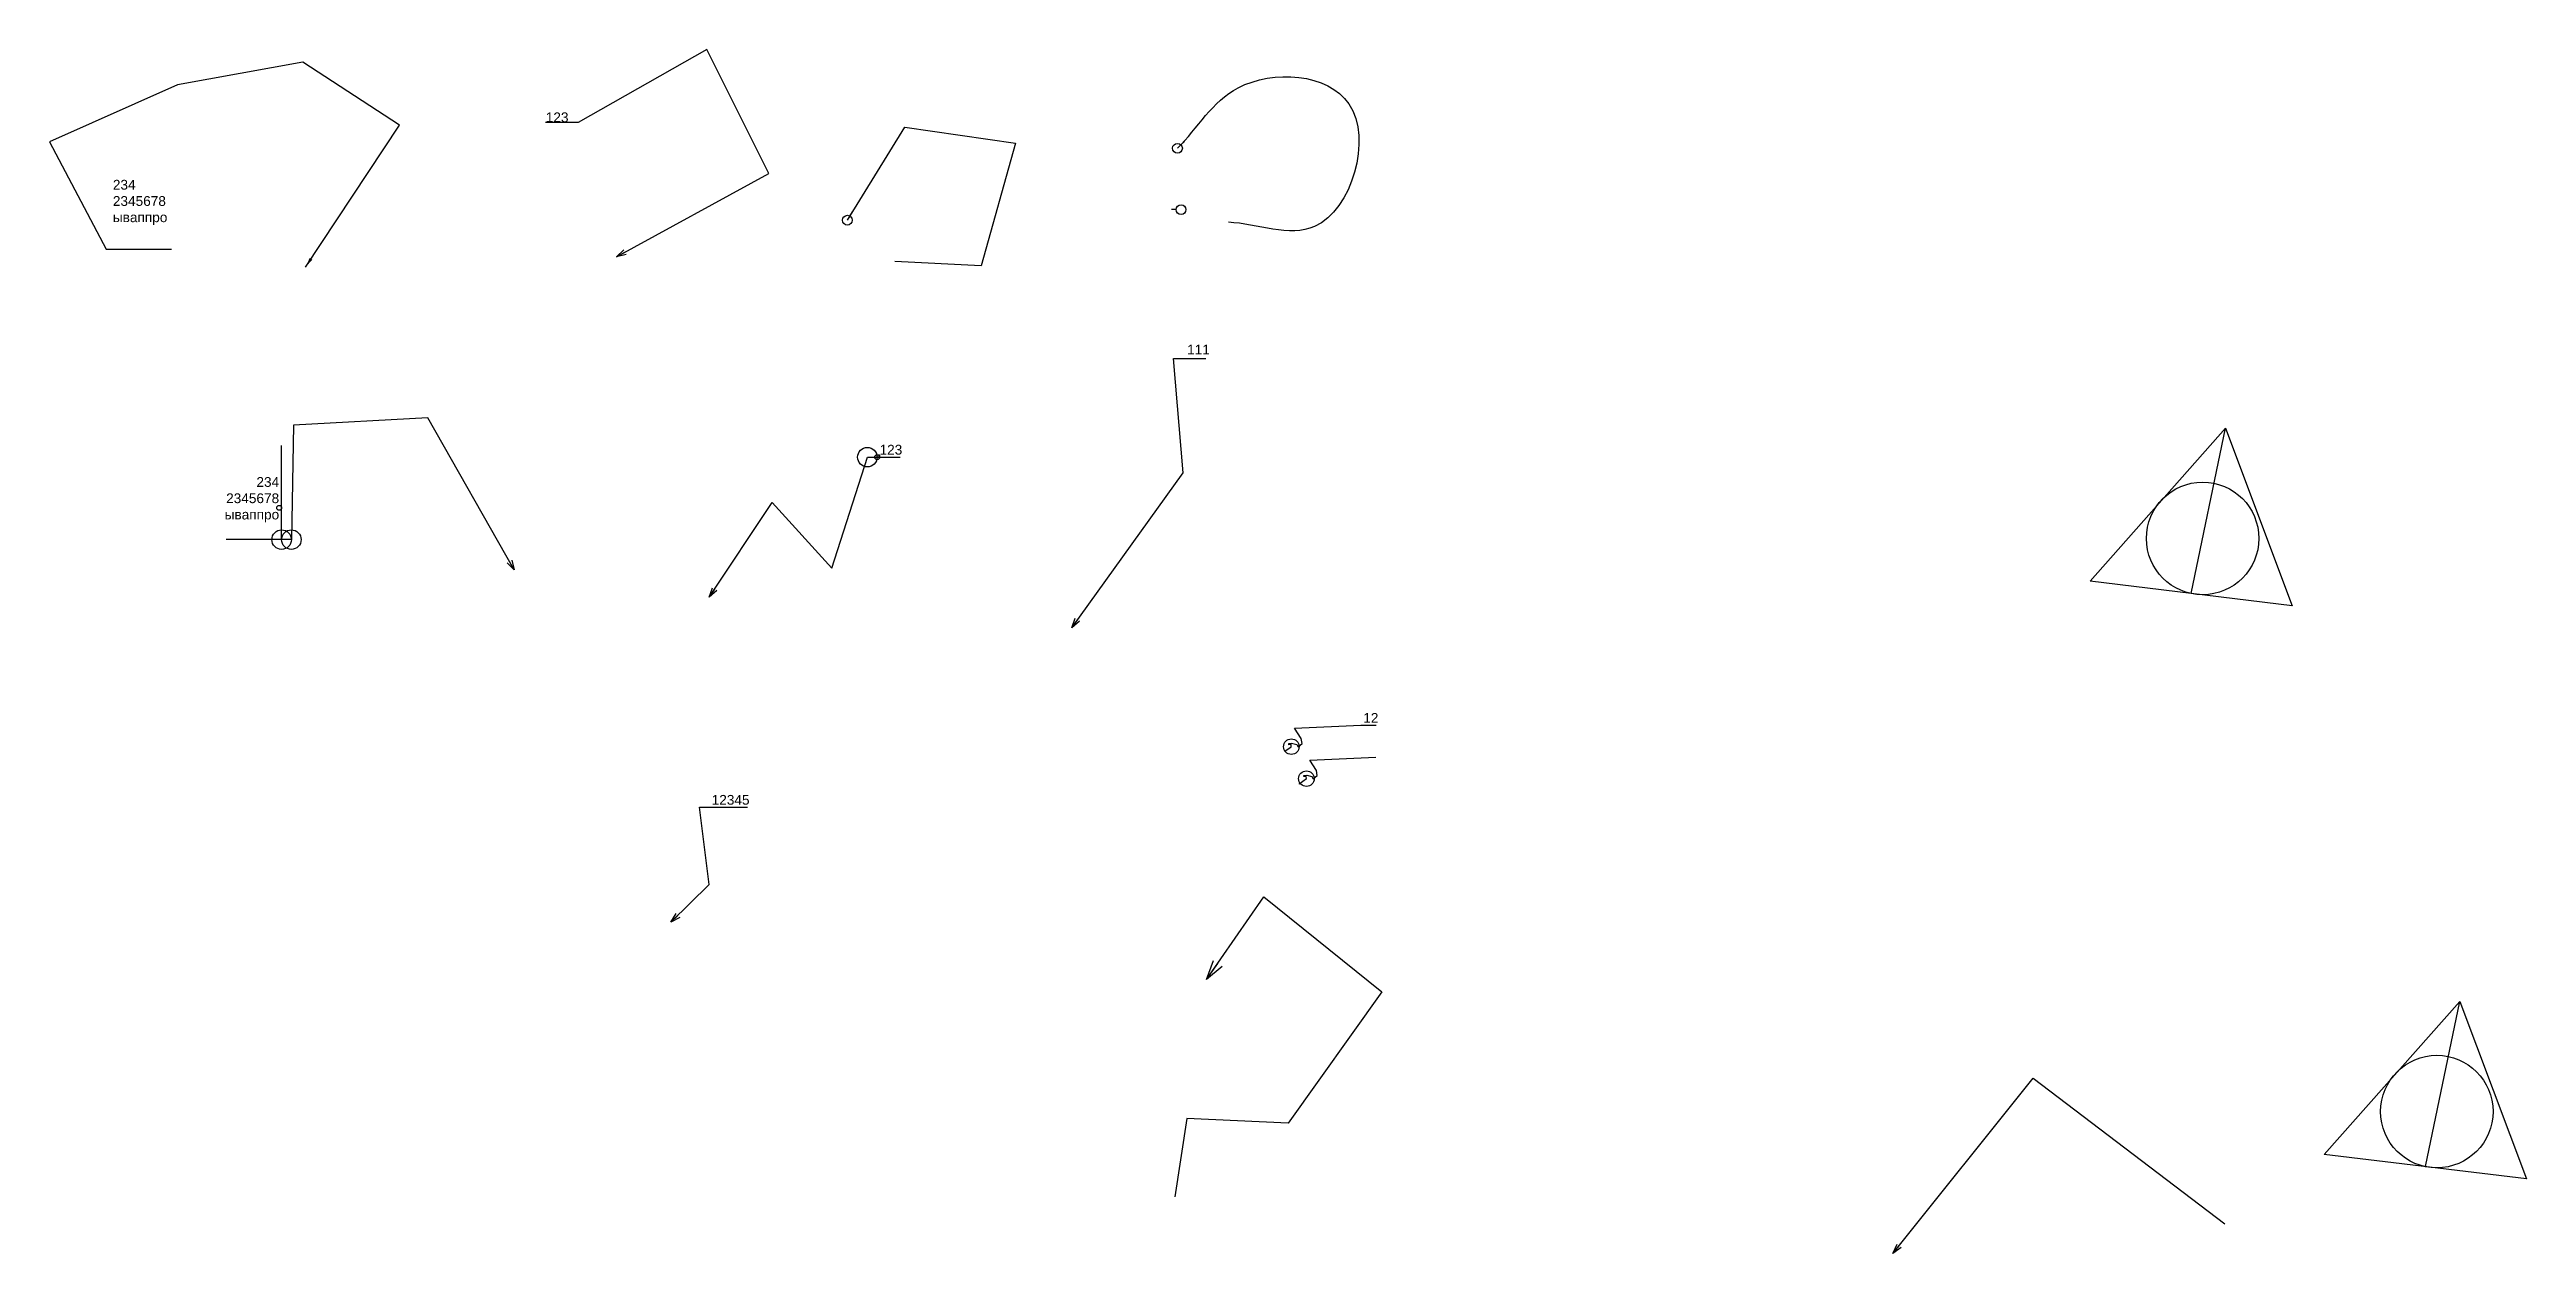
# Model space of a CAD drawing. Header units: millimetres. Extents: x 2991 to 3625, y 1455 to 1764.
import ezdxf

# ---------------------------------------------------------------- set-up
doc = ezdxf.new("R2010")
doc.units = ezdxf.units.MM
doc.styles.get("Standard").update_dxf_attribs({"font": 'arial.ttf'})
doc.dimstyles.new('dimstyle1', dxfattribs={"dimtxt": 2.5, "dimasz": 2.5, "dimexe": 1.25, "dimexo": 0.625, "dimtad": 1, "dimtxsty": 'Standard', "dimblk": 'DOT', "dimblk1": 'DOT', "dimblk2": 'OBLIQUE', "dimcen": 2.5, "dimadec": 0, "dimazin": 0, "dimtfac": 1, "dimtmove": 0, "dimatfit": 3, "dimldrblk": 'OPEN30', "dimfxl": 1, "dimarcsym": 0})
doc.dimstyles.new('ISO-25', dxfattribs={"dimtxt": 2.5, "dimasz": 2.5, "dimexe": 1.25, "dimexo": 0.625, "dimtad": 1, "dimtxsty": 'Standard', "dimcen": 2.5, "dimadec": 0, "dimazin": 0, "dimtfac": 1, "dimtmove": 0, "dimatfit": 3, "dimfxl": 1, "dimarcsym": 0})

# ---------------------------------------------------------------- blocks, each defined once
blk = doc.blocks.new('_Dot')
at = {"color": 0, "linetype": 'ByBlock', "lineweight": -2}
blk.add_line((-0.5, 0), (-1, 0), dxfattribs=at)
at = {"color": 0, "linetype": 'ByBlock', "const_width": 0.5}
blk.add_lwpolyline([(-0.25, 0, 1), (0.25, 0, 1)], format="xyb", close=True, dxfattribs=at)
blk = doc.blocks.new('_Oblique')
at = {"color": 0, "linetype": 'ByBlock', "lineweight": -2}
blk.add_line((-0.5, -0.5), (0.5, 0.5), dxfattribs=at)
blk = doc.blocks.new('_Open30')
at = {"color": 0, "linetype": 'ByBlock', "lineweight": -2}
for p, q in [((-1, 0.27), (0, 0)), ((0, 0), (-1, -0.27)), ((0, 0), (-1, 0))]:
    blk.add_line(p, q, dxfattribs=at)
blk = doc.blocks.new('_DotBlank')
at = {"color": 0, "linetype": 'ByBlock', "lineweight": -2}
blk.add_line((-0.5, 0), (-1, 0), dxfattribs=at)
blk.add_circle((0, 0), 0.5, dxfattribs=at)
blk = doc.blocks.new('A$C081c7008')
for points in [[(-28.83, -10.96), (5.86, 28.22), (22.97, -17.26), (-28.83, -10.96)], [(-2.93, -14.11), (5.86, 28.22)]]:
    blk.add_lwpolyline(points)
blk.add_circle((0, 0), 14.41)

msp = doc.modelspace()

# ---------------------------------------------------------------- linework, layer by layer
msp.add_lwpolyline([(3050.11, 1638.01), (3050.11, 1662.1)])
msp.add_lwpolyline([(3202.74, 1659.76), (3203.36, 1659.76), (3203.36, 1659.14), (3202.74, 1659.14)], close=True)
for centre, radius in [((3200.24, 1659.14), 2.5), ((3202.74, 1659.14), 0.625), ((3049.49, 1646.15), 0.625), ((3050.11, 1638.01), 2.5), ((3052.61, 1638.01), 2.5), ((3308.9, 1584.98), 2), ((3312.78, 1576.79), 2)]:
    msp.add_circle(centre, radius)

# ---------------------------------------------------------------- block references
at = {"xscale": 2.5, "yscale": 2.5, "zscale": 2.5}
msp.add_blockref('_DotBlank', (3280.65, 1722.54), dxfattribs=at)
for p in [(3542.46, 1638.32), (3602.48, 1491.52)]:
    msp.add_blockref('A$C081c7008', p)

# ---------------------------------------------------------------- texts
at = {"char_height": 2.5}
for s, insert, attachment_point in [('123', (3123.65, 1744.9), 9), ('234\\P2345678\\Pываппро\\P ', (3006.87, 1714.41), 7), ('111', (3282.18, 1685.45), 7), ('123', (3203.36, 1659.76), 7), ('234\\P2345678\\Pываппро\\P ', (3049.49, 1646.15), 6), ('12', (3327.33, 1591.1), 7), ('12345', (3160.34, 1570.08), 7)]:
    msp.add_mtext(s, dxfattribs=dict(at, insert=insert, attachment_point=attachment_point))

# ---------------------------------------------------------------- leaders
at = {"annotation_type": 0, "has_hookline": 1}
for points, dimstyle, hookline_direction, text_width in [([(3056.26, 1707.84), (3080.33, 1744.21), (3055.53, 1760.32), (3023.45, 1754.49), (2990.64, 1739.91), (3005.18, 1712.4), (3007.68, 1712.4)], 'ISO-25', 0, 13.61), ([(3135.92, 1710.44), (3174.97, 1731.77), (3159.08, 1763.54), (3126.15, 1744.9), (3123.65, 1744.9)], 'dimstyle1', 1, 5.29), ([(3159.73, 1623.24), (3175.81, 1647.55), (3191.14, 1630.72), (3200.24, 1659.14), (3202.74, 1659.14)], 'dimstyle1', 0, 5.29), ([(3149.89, 1539.99), (3159.71, 1549.67), (3157.21, 1569.45), (3159.71, 1569.45)], 'dimstyle1', 0, 9.19)]:
    msp.add_leader(points, dimstyle=dimstyle, dxfattribs=dict(at, hookline_direction=hookline_direction, text_width=text_width))
at = {"path_type": 1}
msp.add_leader([(3279.72, 1738.27), (3295.31, 1753.75), (3323.67, 1749.62), (3314.88, 1718.22), (3292.8, 1719.3)], dimstyle='dimstyle1', override={"dimldrblk": 'DotBlank'}, dxfattribs=at)
for points, override in [([(3195.12, 1719.83), (3209.83, 1743.69), (3238.2, 1739.56), (3229.4, 1708.16), (3207.32, 1709.24)], {"dimldrblk": 'DotBlank'}), ([(3310.9, 1575.46), (3312.78, 1576.79), (3312.73, 1577.37), (3312.11, 1577.3), (3312.12, 1577.6), (3312.85, 1577.72), (3314.16, 1577.36), (3314.51, 1576.74), (3315.53, 1577.57), (3315.32, 1578.88), (3313.6, 1581.5), (3330.59, 1582.29)], {"dimasz": 1, "dimldrblk": 'DotSmall'}), ([(3287.18, 1525.35), (3301.86, 1546.52), (3332.09, 1522.16), (3308.09, 1488.57), (3282.11, 1489.7), (3279.01, 1469.66)], {"dimasz": 5})]:
    msp.add_leader(points, dimstyle='dimstyle1', override=override)
at = {"annotation_type": 0, "has_hookline": 1}
for points, override, hookline_direction, text_width in [([(3252.62, 1615.46), (3281.19, 1655.15), (3278.68, 1684.45), (3281.18, 1684.45)], {"dimgap": 1}, 0, 4.81), ([(3109.75, 1630.24), (3087.58, 1669.22), (3053.17, 1667.31), (3052.61, 1638.01), (3050.11, 1638.01)], {"dimasz": 2.5}, 1, 13.61), ([(3307.27, 1583.82), (3308.9, 1584.98), (3308.85, 1585.55), (3308.23, 1585.49), (3308.25, 1585.79), (3308.97, 1585.9), (3310.28, 1585.54), (3310.63, 1584.93), (3311.65, 1585.76), (3311.44, 1587.06), (3309.72, 1589.69), (3326.71, 1590.47)], {"dimasz": 1, "dimldrblk": 'DotSmall'}, 0, 3.32)]:
    msp.add_leader(points, dimstyle='dimstyle1', override=override, dxfattribs=dict(at, hookline_direction=hookline_direction, text_width=text_width))
msp.add_leader([(3463.1, 1455.18), (3499.04, 1500.08), (3548.13, 1462.78)], dimstyle='dimstyle1')

doc.saveas('drawing.dxf')
